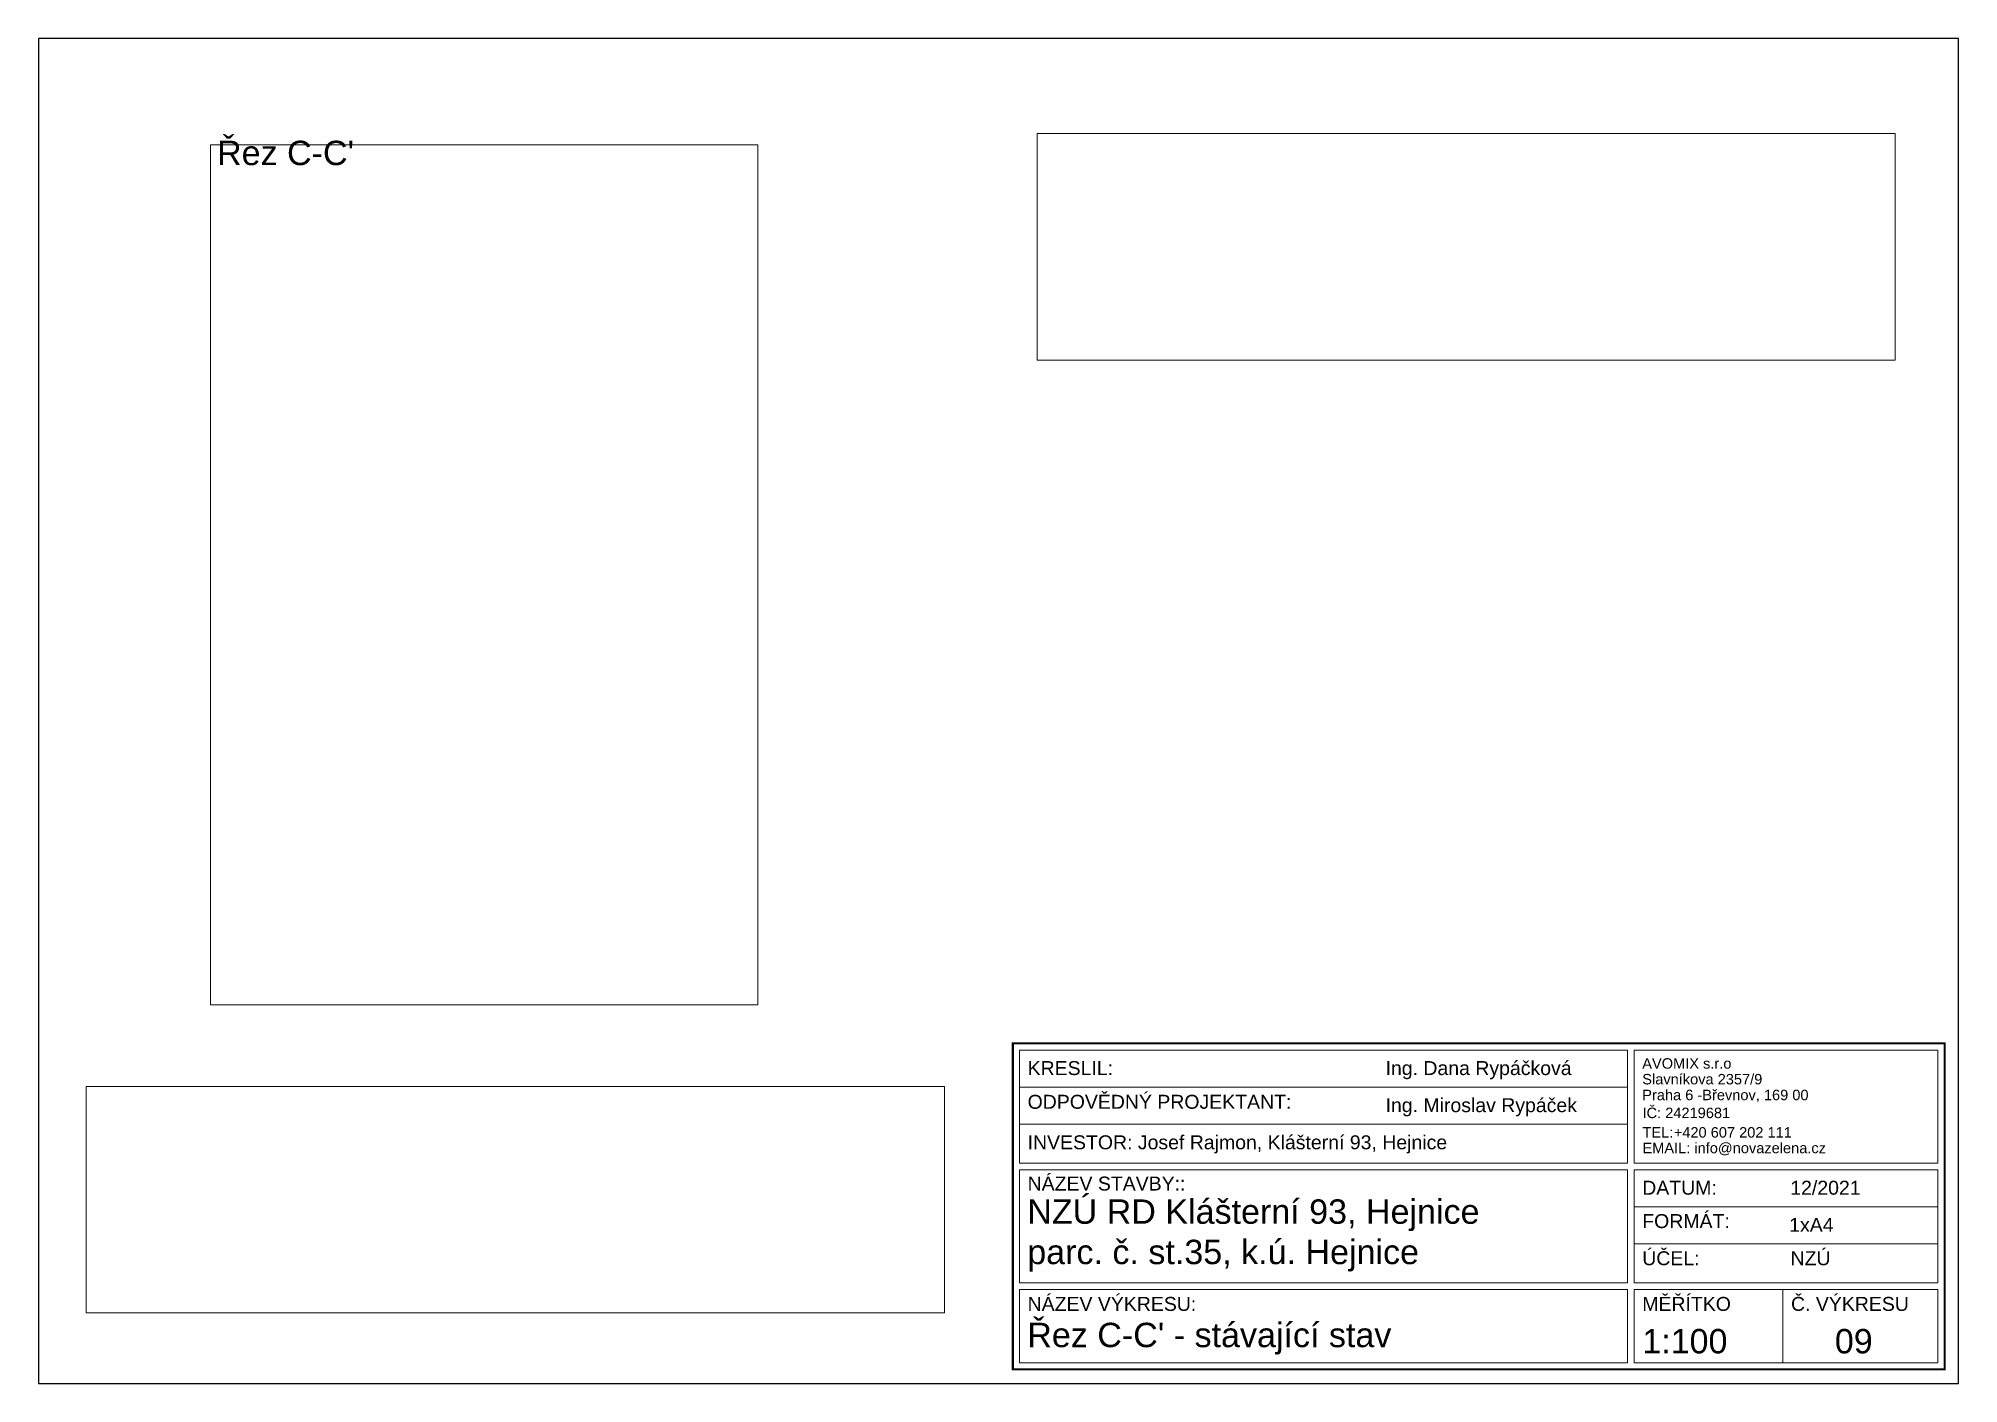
# Paper-space layout 'řezs 2' of a CAD drawing. Header units: millimetres. Extents: x 0 to 291, y 0 to 204.
import ezdxf

# ---------------------------------------------------------------- set-up
doc = ezdxf.new("R2010")
doc.units = ezdxf.units.MM
doc.layers.add('netisknout', color=200, linetype='Continuous', lineweight=9, plot=False)
doc.layers.add('tenka', color=6, linetype='Continuous', lineweight=15)
doc.styles.get("Standard").update_dxf_attribs({"font": 'arial.ttf'})

psp = doc.layouts.new('řezs 2')

# ---------------------------------------------------------------- linework, layer by layer
at = {"transparency": 33554687}
psp.add_lwpolyline([(0.01, 0), (290.7, 0), (290.7, 203.53), (0.01, 203.53)], close=True, dxfattribs=at)
at = {"layer": 'tenka', "transparency": 33554687, "const_width": 0.316, "flags": 128}
psp.add_lwpolyline([(147.52, 51.48), (288.58, 51.48), (288.58, 2.14), (147.52, 2.14), (147.52, 51.48)], dxfattribs=at)
at = {"layer": 'tenka', "transparency": 33554687}
for points in [[(240.57, 50.47), (240.57, 33.37), (148.53, 33.37), (148.53, 50.47), (240.57, 50.47)], [(148.53, 44.85), (240.57, 44.85)], [(240.57, 39.24), (148.53, 39.24)], [(148.53, 32.36), (148.53, 15.26), (240.57, 15.26), (240.57, 32.36), (148.53, 32.36)], [(241.58, 32.36), (287.57, 32.36), (287.57, 15.26), (241.58, 15.26), (241.58, 32.36)], [(241.58, 26.75), (287.57, 26.75)], [(287.57, 21.13), (241.58, 21.13)], [(148.53, 14.25), (148.53, 3.15), (240.57, 3.15), (240.57, 14.25), (148.53, 14.25)], [(241.58, 14.25), (241.58, 3.15), (287.57, 3.15), (287.57, 14.25), (241.58, 14.25)], [(264.1, 14.25), (264.1, 3.15)]]:
    psp.add_lwpolyline(points, dxfattribs=at)
psp.add_lwpolyline([(241.58, 50.47), (287.57, 50.47), (287.57, 33.37), (241.58, 33.37)], close=True, dxfattribs=at)

# ---------------------------------------------------------------- texts
at = {"layer": 'tenka', "transparency": 33554687, "attachment_point": 1}
for s, width, heights, insert, char_height in [("Řez C-C'", 2720, [0], (27.05, 188.05), 3.69), ('KRESLIL:', 2720, [0], (149.76, 48.79), 2.109), ('Ing. Dana Rypáčková', 2720, [0], (203.95, 48.79), 2.1087), ('AVOMIX s.r.o', 2720, [0], (242.81, 49.23), 1.5815), ('Slavníkova 2357/9', 2720, [0], (242.81, 46.85), 1.5815), ('ODPOVĚDNÝ PROJEKTANT:', 4451.522, [0], (149.76, 43.69), 2.1087), ('Praha 6 -Břevnov, 169 00', 2720, [0], (242.81, 44.46), 1.5815), ('Ing. Miroslav Rypáček', 3113.161, [0], (203.95, 43.18), 2.1087), ('IČ: 24219681', 2720, [0], (242.85, 41.75), 1.5815), ('\\pi-4.74461,l6.32615,t6.32615;TEL:^I+420 607 202 111', 2720, [0], (241.26, 38.8), 1.5815), ('INVESTOR: Josef Rajmon, Klášterní 93, Hejnice', 8635.009, [0], (149.76, 37.56), 2.1087), ('\\pi-4.74461,l6.32615,t6.32615;EMAIL: info@novazelena.cz', 3189.3609, [0], (241.26, 36.44), 1.5815), ('NÁZEV STAVBY::', 2720, [0], (149.76, 31.32), 2.1087), ('DATUM:', 2720, [0], (242.81, 30.69), 2.109), ('12/2021', 2720, [0], (265.22, 30.69), 2.109), ('NZÚ RD Klášterní 93, Hejnice', 8548.4228, [19.76], (149.71, 27.87), 3.6903), ('FORMÁT:', 2720, [0], (242.81, 25.64), 2.109), ('1xA4', 2720, [0], (265.06, 25.07), 2.109), ('parc. č. st.35, k.ú. Hejnice', 8548.4228, [5.84], (149.71, 21.76), 3.6903), ('ÚČEL:', 2720, [0], (242.81, 20.02), 2.109), ('NZÚ', 2720, [0], (265.26, 20.02), 2.109), ('NÁZEV VÝKRESU:', 2720, [0], (149.76, 13.11), 2.1087), ('MĚŘÍTKO', 2720, [0], (242.81, 13.11), 2.109), ('Č. VÝKRESU', 2720, [0], (265.33, 13.11), 2.109), ("Řez C-C' - stávající stav", 2720, [0], (149.71, 9.2), 3.6903), ('1:100', 2720, [0], (242.81, 8.26), 3.69), ('09', 2720, [0], (271.97, 8.26), 3.69)]:
    psp.add_mtext_dynamic_manual_height_columns(s, width=width, gutter_width=12.5, heights=heights, dxfattribs=dict(at, insert=insert, char_height=char_height))

# ---------------------------------------------------------------- viewports
at = {"layer": 'netisknout', "linetype": 'Continuous', "transparency": 33554687, "view_target_point": (51478.3, 11586.85)}
for center, view_center_point, view_height, status in [((216.15, 172.01), (-134147.1, -87342.24), 3428.2899, 4), ((72.21, 27.83), (-156055.6, -87026.79), 3428.2905, 3)]:
    psp.add_viewport(center=center, size=(129.91, 34.2829), view_center_point=view_center_point, view_height=view_height, status=status, dxfattribs=at)
psp.add_viewport(center=(67.48, 122.36), size=(82.84, 130.125), view_center_point=(-138134.59, -98255.11), view_height=13012.476, dxfattribs=at)

doc.saveas('drawing.dxf')
